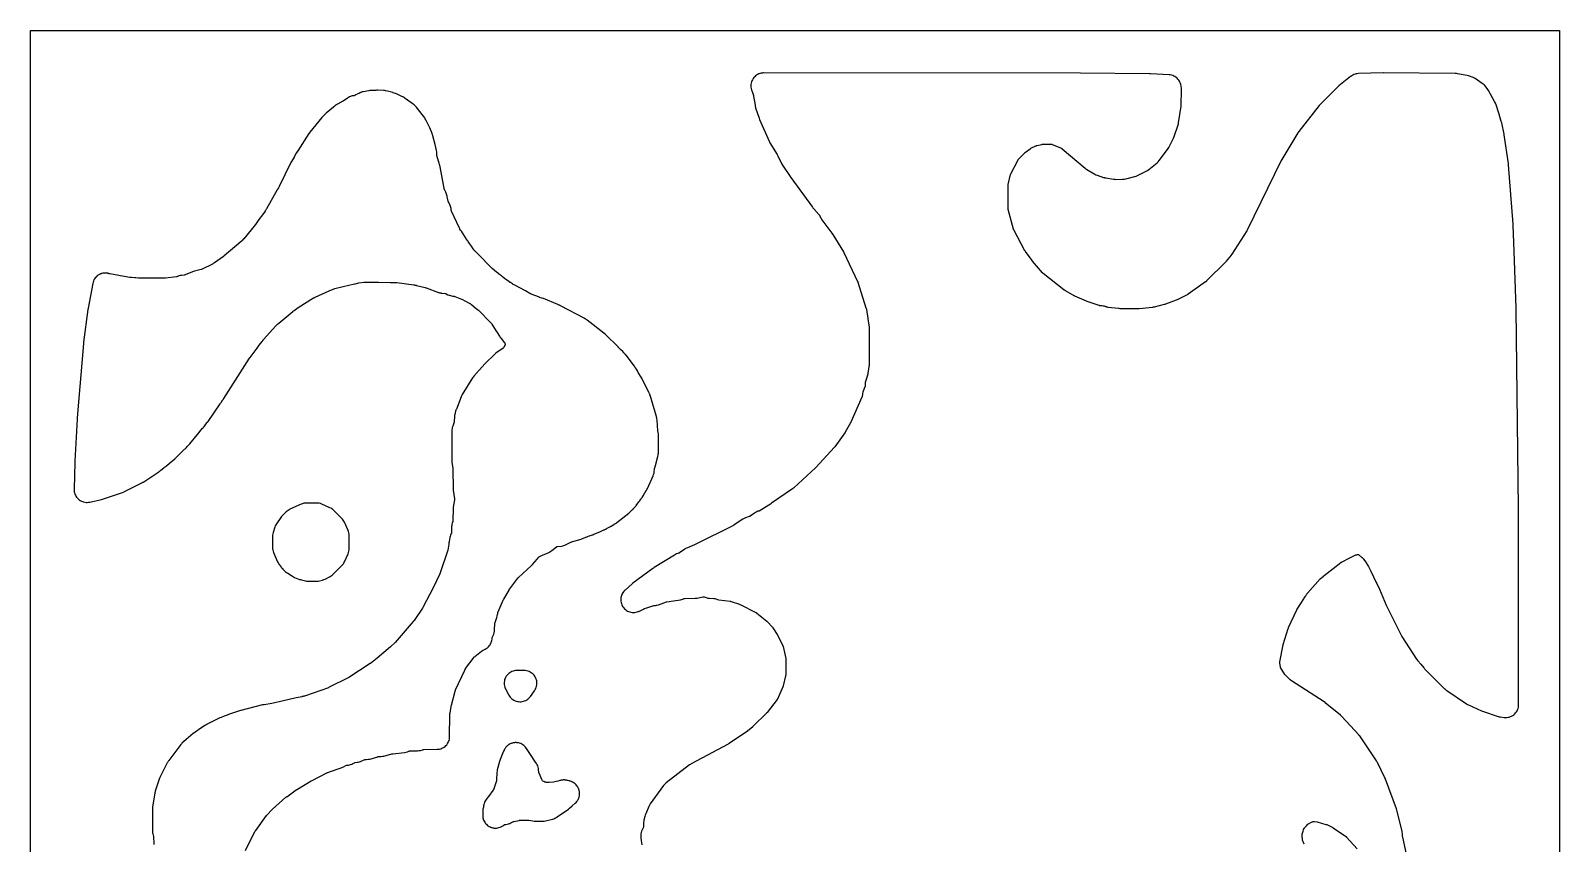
# Model space of a CAD drawing. Header units: millimetres. Extents: x 0 to 300, y 0 to 300.
# Drawn here: x 0 to 299.9, y 140.6 to 300 of the extents above; entities that cross this region are included whole.
import ezdxf

# ---------------------------------------------------------------- set-up
doc = ezdxf.new("R2010")
doc.units = ezdxf.units.MM
doc.layers.add('CUT', color=7, linetype='CONTINUOUS')

msp = doc.modelspace()

# ---------------------------------------------------------------- linework, layer by layer
at = {"layer": 'CUT'}
for points in [[(0, 0.05), (0, 299.95), (0, 299.98), (0, 299.99), (0.01, 300), (0.02, 300), (0.05, 300), (299.89, 300), (299.92, 300), (299.93, 300), (299.94, 300), (299.94, 299.99), (299.94, 299.98), (299.94, 299.95), (299.94, 0.05)], [(269.96, 138.5), (269.19, 141.81), (269.16, 141.94), (269.15, 142.04), (269.13, 142.55), (269.1, 142.8), (269.06, 143.03), (268.04, 147.14), (267.96, 147.4), (265.83, 153.22), (265.81, 153.27), (265.72, 153.49), (264.22, 156.5), (264.21, 156.52), (264.05, 156.79), (260.91, 161.48), (260.76, 161.68), (260.65, 161.8), (260.6, 161.86), (260.58, 161.88), (257.23, 165.51), (256.98, 165.75), (254, 168.2), (253.97, 168.22), (253.76, 168.38), (247.36, 172.51), (247.3, 172.56), (247.26, 172.58), (247.24, 172.6), (247.22, 172.61), (247.16, 172.66), (247.14, 172.68), (246.12, 173.64), (246.11, 173.65), (246.1, 173.66), (246.07, 173.72), (245.25, 175.08), (245.23, 175.2), (245.23, 175.21), (245.08, 175.94), (245.07, 176.15), (245.07, 176.2), (245.76, 179.55), (245.76, 179.57), (245.76, 179.58), (245.77, 179.59), (245.77, 179.6), (246.74, 182.75), (246.75, 182.78), (246.76, 182.82), (246.76, 182.83), (246.77, 182.86), (246.78, 182.89), (246.8, 182.94), (246.81, 182.96), (248.4, 186.39), (248.43, 186.45), (248.44, 186.47), (248.45, 186.49), (248.48, 186.53), (248.49, 186.54), (249.22, 187.68), (249.79, 188.57), (249.89, 188.72), (250.12, 189.09), (250.16, 189.16), (250.34, 189.44), (250.39, 189.51), (250.39, 189.52), (250.42, 189.55), (250.43, 189.56), (250.44, 189.58), (250.45, 189.59), (250.45, 189.6), (250.46, 189.61), (250.49, 189.65), (250.5, 189.66), (250.51, 189.67), (253, 192.46), (253.67, 193.04), (253.68, 193.05), (253.69, 193.06), (253.75, 193.11), (253.81, 193.16), (256.74, 195.45), (256.76, 195.46), (256.77, 195.46), (256.78, 195.47), (257.14, 195.73), (257.18, 195.77), (257.2, 195.78), (257.23, 195.79), (257.33, 195.85), (258.85, 196.63), (259.97, 197.2), (259.99, 197.21), (260, 197.22), (260.01, 197.22), (260.03, 197.23), (260.04, 197.23), (260.05, 197.23), (260.17, 197.23), (260.33, 197.25), (260.43, 197.27), (260.44, 197.27), (260.45, 197.27), (260.46, 197.27), (260.47, 197.26), (260.48, 197.26), (260.49, 197.25), (260.5, 197.25), (260.52, 197.24), (261.2, 196.7), (261.26, 196.66), (261.3, 196.62), (261.31, 196.61), (261.33, 196.59), (261.51, 196.4), (261.52, 196.39), (261.52, 196.38), (261.53, 196.37), (261.97, 195.75), (261.98, 195.74), (261.99, 195.73), (262.01, 195.7), (262.04, 195.65), (262.16, 195.45), (262.2, 195.39), (262.24, 195.31), (262.47, 194.93), (262.94, 193.99), (264.01, 191.76), (264.09, 191.6), (264.1, 191.58), (264.58, 190.58), (264.6, 190.54), (264.62, 190.5), (264.63, 190.48), (264.64, 190.44), (265.97, 187.33), (266.03, 187.19), (268.91, 181.45), (268.91, 181.44), (269.05, 181.2), (271.92, 176.75), (271.95, 176.72), (271.95, 176.71), (271.97, 176.67), (272.15, 176.44), (272.75, 175.73), (273.32, 175.02), (273.38, 174.96), (273.38, 174.95), (273.49, 174.82), (273.51, 174.8), (273.52, 174.79), (273.55, 174.76), (273.68, 174.63), (273.69, 174.62), (273.83, 174.46), (273.9, 174.39), (273.91, 174.38), (277.42, 170.92), (277.44, 170.91), (277.45, 170.9), (277.46, 170.89), (277.6, 170.76), (277.63, 170.74), (277.64, 170.73), (277.79, 170.62), (277.82, 170.6), (277.84, 170.58), (281.71, 167.99), (281.89, 167.88), (282.07, 167.79), (284.64, 166.63), (284.87, 166.54), (287.91, 165.52), (288.15, 165.45), (288.4, 165.41), (289.12, 165.32), (289.37, 165.3), (289.62, 165.31), (289.86, 165.34), (290.11, 165.39), (290.34, 165.47), (290.57, 165.58), (290.79, 165.7), (290.99, 165.85), (291.18, 166.01), (291.35, 166.19), (291.5, 166.39), (291.63, 166.61), (291.73, 166.83), (291.82, 167.06), (291.88, 167.31), (291.92, 167.55), (291.93, 167.8), (291.91, 206.32), (291.91, 206.35), (291.48, 245.37), (291.48, 245.45), (291.48, 245.54), (291.07, 256.75), (290.89, 261.78), (290.89, 261.82), (290.88, 262.02), (289.96, 273.69), (289.94, 273.89), (289.93, 273.94), (289.93, 273.95), (289.1, 279.55), (289.08, 279.7), (288.61, 281.93), (288.54, 282.18), (288.09, 283.58), (287.44, 285.62), (287.43, 285.65), (287.42, 285.68), (287.34, 285.9), (287.23, 286.1), (286.04, 288.24), (285.91, 288.47), (285.75, 288.67), (285.28, 289.21), (285.16, 289.34), (285.15, 289.35), (284.98, 289.5), (284.79, 289.64), (283.4, 290.59), (283.23, 290.7), (283.04, 290.8), (282.85, 290.88), (282.28, 291.09), (282.08, 291.15), (281.87, 291.2), (279.94, 291.55), (279.72, 291.58), (279.51, 291.59), (265.42, 291.7), (265.33, 291.7), (260.52, 291.57), (260.29, 291.55), (260.06, 291.51), (259.84, 291.45), (259.62, 291.38), (259.41, 291.28), (259.22, 291.16), (259.03, 291.02), (258.98, 290.99), (256.67, 289.15), (256.45, 288.96), (253.02, 285.52), (253.01, 285.51), (252.82, 285.29), (248.82, 280.21), (248.64, 279.95), (245.47, 274.71), (245.36, 274.51), (238.71, 260.86), (238.64, 260.74), (238.62, 260.71), (235.67, 256.14), (235.62, 256.07), (235.6, 256.03), (235.56, 255.98), (234.59, 254.76), (234.54, 254.7), (234.51, 254.67), (230.73, 250.91), (230.68, 250.86), (230.65, 250.83), (230.61, 250.8), (230.55, 250.73), (230.52, 250.71), (227.09, 248.3), (227.03, 248.27), (226.99, 248.25), (226.95, 248.23), (226.92, 248.21), (224.93, 247.22), (224.72, 247.13), (222.64, 246.34), (222.55, 246.31), (222.51, 246.3), (222.41, 246.27), (220.43, 245.78), (220.31, 245.76), (220.26, 245.75), (220.12, 245.73), (217.5, 245.46), (217.38, 245.46), (217.36, 245.46), (213.77, 245.47), (213.54, 245.49), (213.43, 245.5), (211.38, 245.73), (211.26, 245.75), (211.24, 245.75), (211.19, 245.76), (211.18, 245.76), (211.07, 245.81), (211.02, 245.83), (210.95, 245.86), (210.7, 245.94), (210.45, 245.99), (210.19, 246.02), (209.8, 246.04), (209.79, 246.04), (209.74, 246.05), (209.7, 246.06), (209.63, 246.08), (207.3, 246.86), (207.27, 246.87), (207.16, 246.91), (204.89, 247.92), (204.78, 247.97), (204.74, 248), (203.06, 248.98), (202.84, 249.09), (202.78, 249.13), (202.71, 249.17), (198.68, 252.39), (198.62, 252.44), (198.57, 252.48), (198.55, 252.51), (196.59, 254.76), (196.58, 254.77), (196.52, 254.86), (196.5, 254.89), (195.18, 256.68), (195.11, 256.8), (195.09, 256.83), (192.9, 260.93), (192.87, 260.97), (192.85, 261), (192.85, 261.01), (192.83, 261.07), (192.83, 261.08), (191.8, 264.89), (191.78, 264.94), (191.78, 264.95), (191.78, 264.99), (191.78, 265.05), (191.79, 269.6), (191.79, 269.64), (191.79, 269.65), (191.8, 269.7), (191.81, 269.79), (192.27, 271.76), (192.28, 271.81), (192.31, 271.89), (192.33, 271.93), (193.66, 274.51), (193.7, 274.6), (193.73, 274.68), (193.74, 274.69), (193.75, 274.7), (193.75, 274.71), (193.78, 274.74), (195.14, 276.12), (195.14, 276.13), (195.15, 276.13), (195.16, 276.14), (195.22, 276.18), (196.13, 276.82), (196.24, 276.9), (196.26, 276.92), (197.2, 277.38), (197.26, 277.42), (197.28, 277.43), (197.29, 277.43), (197.32, 277.44), (197.39, 277.46), (197.4, 277.46), (198.37, 277.68), (198.48, 277.71), (198.5, 277.72), (198.51, 277.72), (198.52, 277.72), (198.54, 277.72), (198.62, 277.72), (200.31, 277.71), (200.35, 277.71), (200.37, 277.71), (200.39, 277.7), (200.44, 277.68), (202.23, 276.93), (202.24, 276.92), (202.27, 276.91), (202.29, 276.9), (202.37, 276.86), (202.4, 276.85), (202.41, 276.84), (206.87, 273.01), (207.05, 272.87), (207.24, 272.75), (208.79, 271.85), (209.02, 271.73), (209.25, 271.64), (210.5, 271.22), (210.69, 271.16), (210.73, 271.15), (210.93, 271.11), (212.45, 270.86), (212.69, 270.84), (212.93, 270.83), (214.24, 270.87), (214.27, 270.87), (214.31, 270.87), (214.57, 270.89), (214.86, 270.94), (216.63, 271.37), (216.9, 271.45), (217.16, 271.56), (218.88, 272.42), (219.13, 272.57), (219.36, 272.74), (221, 274.1), (221.2, 274.29), (221.39, 274.5), (223.04, 276.66), (223.17, 276.85), (223.28, 277.05), (224.22, 278.9), (224.23, 278.91), (224.24, 278.93), (224.37, 279.26), (225.12, 281.5), (225.18, 281.71), (225.22, 281.92), (225.71, 285.18), (225.74, 285.5), (225.79, 288.22), (225.79, 288.27), (225.79, 288.3), (225.77, 288.62), (225.7, 289.16), (225.66, 289.41), (225.59, 289.64), (225.5, 289.87), (225.38, 290.1), (225.25, 290.3), (225.09, 290.5), (224.92, 290.67), (224.73, 290.83), (224.52, 290.97), (224.31, 291.09), (224.08, 291.19), (223.84, 291.26), (223.6, 291.31), (223.35, 291.34), (219.69, 291.53), (219.56, 291.53), (219.49, 291.53), (206.01, 291.65), (205.99, 291.65), (143.83, 291.69), (143.82, 291.69), (143.59, 291.68), (143.58, 291.68), (143.34, 291.64), (143.33, 291.64), (143.11, 291.58), (143.1, 291.58), (142.87, 291.5), (142.86, 291.5), (142.65, 291.4), (142.64, 291.4), (142.44, 291.27), (142.43, 291.27), (142.24, 291.12), (142.23, 291.12), (142.06, 290.96), (142.05, 290.96), (141.89, 290.78), (141.74, 290.58), (141.62, 290.37), (141.51, 290.15), (141.43, 289.92), (141.37, 289.68), (141.33, 289.44), (141.32, 289.19), (141.32, 289.17), (141.33, 288.91), (141.37, 288.66), (141.44, 288.41), (141.62, 287.84), (141.8, 287.27), (141.81, 287.26), (141.82, 287.21), (141.82, 287.19), (141.84, 287.11), (142.13, 285.38), (142.13, 285.37), (142.13, 285.36), (142.14, 285.33), (142.18, 285.06), (142.19, 285.02), (142.25, 284.84), (142.93, 282.8), (143.01, 282.59), (144.88, 278.33), (145.04, 278.01), (146.46, 275.73), (146.49, 275.67), (146.52, 275.59), (146.55, 275.53), (146.58, 275.47), (146.58, 275.46), (146.6, 275.43), (147.35, 273.91), (147.52, 273.62), (149.01, 271.41), (149.04, 271.36), (149.05, 271.34), (149.07, 271.31), (149.16, 271.18), (153.42, 265.35), (153.49, 265.24), (153.65, 265.04), (154.64, 263.93), (154.66, 263.91), (154.71, 263.86), (154.73, 263.83), (154.74, 263.82), (154.75, 263.8), (154.78, 263.76), (155.09, 263.15), (155.09, 263.13), (155.23, 262.9), (155.36, 262.72), (155.38, 262.68), (155.45, 262.61), (157.22, 260.27), (157.33, 260.1), (157.36, 260.06), (157.4, 260.01), (159.49, 256.59), (159.51, 256.56), (159.52, 256.55), (159.55, 256.48), (162.26, 250.82), (162.27, 250.8), (162.27, 250.78), (162.31, 250.64), (163.88, 245.64), (163.9, 245.6), (163.91, 245.57), (163.93, 245.5), (163.98, 245.38), (163.99, 245.35), (163.99, 245.34), (163.99, 245.3), (164.52, 241.8), (164.53, 241.76), (164.55, 241.63), (164.55, 241.62), (164.55, 241.6), (164.55, 241.51), (164.49, 234.3), (164.48, 234.16), (164.48, 234.12), (164.47, 234.07), (164.47, 234.04), (164.28, 232.85), (164.27, 232.73), (164.26, 232.68), (164.26, 232.66), (164.25, 232.63), (163.85, 231.39), (163.79, 231.18), (163.75, 230.96), (163.73, 230.75), (163.71, 230.32), (163.71, 230.24), (163.71, 230.23), (163.7, 230.17), (163.69, 230.15), (163.68, 230.12), (163.35, 229.31), (163.27, 229.08), (163.22, 228.85), (163.18, 228.61), (163.15, 228.3), (163.14, 228.23), (163.14, 228.21), (163.13, 228.18), (163.1, 228.12), (160.91, 223.2), (160.9, 223.17), (160.88, 223.14), (160.87, 223.11), (159.82, 221.27), (159.81, 221.25), (159.79, 221.22), (159.76, 221.17), (159.74, 221.15), (159.72, 221.11), (157.77, 218.36), (157.72, 218.3), (157.71, 218.28), (157.68, 218.25), (154.13, 214.38), (154.02, 214.27), (153.97, 214.23), (149.77, 210.36), (149.65, 210.27), (149.63, 210.25), (149.46, 210.13), (145.39, 207.32), (145.26, 207.23), (145.21, 207.19), (145.17, 207.16), (143.11, 205.87), (143.06, 205.84), (143.04, 205.83), (143.02, 205.82), (143.01, 205.82), (142.99, 205.82), (142.98, 205.81), (142.92, 205.79), (142.86, 205.78), (142.72, 205.74), (142.69, 205.73), (142.45, 205.64), (142.22, 205.52), (142.01, 205.38), (141.18, 204.78), (141.17, 204.77), (141.16, 204.77), (141.08, 204.73), (141.03, 204.71), (140.99, 204.7), (140.25, 204.43), (139.97, 204.32), (139.72, 204.17), (138.06, 203.08), (138.04, 203.07), (137.98, 203.03), (137.93, 202.99), (137.89, 202.97), (130.37, 199.2), (130.28, 199.16), (130.25, 199.15), (128.88, 198.6), (128.69, 198.52), (128.51, 198.42), (128.34, 198.3), (127.34, 197.57), (127.32, 197.56), (127.26, 197.53), (127.23, 197.52), (127.22, 197.52), (127.14, 197.5), (126.99, 197.46), (126.75, 197.38), (126.52, 197.28), (126.3, 197.16), (122.35, 194.69), (122.29, 194.65), (122.26, 194.63), (122.2, 194.59), (122.1, 194.52), (118.17, 191.61), (118.01, 191.48), (116.65, 190.29), (116.63, 190.27), (116.48, 190.12), (116.46, 190.1), (116.32, 189.94), (116.3, 189.92), (116.18, 189.74), (116.16, 189.72), (116.1, 189.6), (116.07, 189.54), (116.06, 189.53), (116.05, 189.51), (115.95, 189.29), (115.87, 189.06), (115.82, 188.82), (115.79, 188.59), (115.78, 188.34), (115.8, 188.1), (115.84, 187.87), (115.9, 187.63), (115.98, 187.41), (116.09, 187.19), (116.21, 186.98), (116.36, 186.79), (116.52, 186.61), (116.7, 186.45), (116.9, 186.31), (117.1, 186.18), (117.32, 186.08), (117.55, 186), (117.78, 185.94), (118.02, 185.9), (118.26, 185.89), (118.5, 185.9), (118.74, 185.93), (118.98, 185.99), (119.21, 186.07), (119.23, 186.08), (119.25, 186.09), (119.42, 186.17), (119.45, 186.18), (120.35, 186.64), (120.36, 186.64), (120.37, 186.64), (120.37, 186.65), (120.38, 186.65), (120.48, 186.69), (120.83, 186.81), (120.84, 186.81), (120.87, 186.82), (122.29, 187.26), (122.57, 187.29), (122.82, 187.33), (122.87, 187.34), (123.16, 187.41), (124.78, 187.95), (124.79, 187.95), (124.8, 187.95), (126.14, 188.21), (127.48, 188.39), (127.7, 188.43), (127.91, 188.49), (128.11, 188.56), (128.23, 188.61), (128.26, 188.63), (128.28, 188.64), (128.29, 188.64), (128.3, 188.64), (128.31, 188.64), (128.32, 188.64), (128.33, 188.64), (128.38, 188.64), (130.36, 188.69), (130.48, 188.7), (130.5, 188.7), (130.52, 188.7), (130.56, 188.7), (130.77, 188.71), (131.03, 188.75), (131.9, 188.93), (131.91, 188.93), (131.97, 188.94), (131.99, 188.95), (132, 188.95), (132.07, 188.95), (132.1, 188.94), (132.12, 188.93), (132.56, 188.8), (132.86, 188.73), (133.16, 188.7), (134.06, 188.66), (134.16, 188.66), (134.17, 188.66), (134.19, 188.65), (134.27, 188.62), (134.46, 188.55), (134.75, 188.45), (135.05, 188.39), (137.25, 188.09), (137.34, 188.08), (137.37, 188.08), (137.38, 188.08), (137.41, 188.07), (137.42, 188.07), (139.11, 187.5), (139.14, 187.49), (139.23, 187.45), (142.26, 185.92), (142.27, 185.91), (142.37, 185.86), (142.39, 185.86), (142.4, 185.85), (142.42, 185.84), (142.44, 185.83), (142.49, 185.79), (144.43, 184.18), (144.58, 184.03), (145.51, 183.07), (145.55, 183.02), (145.56, 183.01), (145.6, 182.96), (145.65, 182.89), (146.48, 181.56), (146.49, 181.54), (146.5, 181.53), (146.51, 181.5), (147.56, 179.38), (147.61, 179.27), (147.62, 179.23), (147.62, 179.22), (148.16, 176.9), (148.18, 176.83), (148.18, 176.81), (148.18, 176.77), (148.15, 173.74), (148.15, 173.67), (148.14, 173.63), (148.13, 173.6), (148.12, 173.55), (148.12, 173.54), (148.11, 173.48), (147.65, 171.52), (147.63, 171.44), (147.63, 171.43), (147.62, 171.4), (147.59, 171.34), (146.52, 168.92), (146.51, 168.91), (146.5, 168.89), (146.48, 168.86), (146.47, 168.84), (146.45, 168.82), (144.49, 166.28), (144.44, 166.22), (144.41, 166.19), (144.4, 166.18), (144.39, 166.17), (141.86, 163.66), (141.71, 163.52), (141.65, 163.46), (141.61, 163.43), (140.37, 162.44), (140.36, 162.43), (140.33, 162.41), (140.3, 162.39), (140.28, 162.37), (140.27, 162.36), (140.23, 162.33), (137.05, 160.22), (136.93, 160.14), (136.92, 160.13), (136.91, 160.13), (136.9, 160.12), (136.87, 160.1), (129.62, 156.21), (129.44, 156.11), (129.28, 155.99), (124.69, 152.46), (124.44, 152.25), (124.43, 152.24), (124.3, 152.09), (124.17, 151.94), (121.58, 148.36), (121.43, 148.12), (121.31, 147.87), (120.7, 146.44), (120.69, 146.42), (120.66, 146.36), (120.64, 146.3), (120.58, 146.15), (120.49, 145.86), (120.33, 145.17), (120.29, 144.95), (120.27, 144.72), (120.23, 143.87), (120.23, 143.83), (120.23, 143.82), (120.23, 143.8), (120.22, 143.8), (120.22, 143.78), (120.17, 143.67), (119.97, 143.24), (119.86, 142.99), (119.79, 142.73), (119.74, 142.47), (119.73, 142.39), (119.71, 142.08), (119.71, 142.05), (119.72, 141.86), (119.74, 141.67), (119.95, 140.32)], [(42.15, 139.19), (44.01, 142.93), (44.06, 143.01), (44.1, 143.07), (44.11, 143.09), (44.13, 143.11), (44.18, 143.17), (46.3, 146.07), (46.31, 146.09), (46.32, 146.1), (46.33, 146.11), (46.38, 146.16), (47.41, 147.25), (47.41, 147.26), (47.45, 147.3), (47.46, 147.31), (50.11, 149.65), (50.19, 149.72), (50.25, 149.77), (52.13, 151.11), (52.17, 151.13), (52.19, 151.15), (52.21, 151.17), (52.27, 151.21), (52.33, 151.26), (52.34, 151.26), (55.03, 152.88), (55.05, 152.89), (55.09, 152.91), (58.24, 154.49), (58.27, 154.5), (58.38, 154.54), (58.43, 154.56), (60.91, 155.41), (61.09, 155.48), (61.27, 155.56), (61.97, 155.93), (61.98, 155.94), (61.99, 155.94), (62, 155.94), (62.11, 155.95), (62.34, 155.98), (62.57, 156.02), (62.78, 156.08), (63, 156.16), (63.2, 156.26), (63.55, 156.44), (63.64, 156.48), (63.71, 156.49), (64.09, 156.54), (64.3, 156.57), (64.5, 156.62), (64.71, 156.69), (65.58, 157.04), (65.6, 157.05), (65.64, 157.06), (65.68, 157.07), (65.7, 157.07), (65.76, 157.07), (65.89, 157.08), (66.29, 157.11), (66.57, 157.14), (66.85, 157.21), (68.12, 157.61), (68.15, 157.62), (68.16, 157.62), (68.17, 157.62), (68.2, 157.63), (68.23, 157.63), (68.81, 157.67), (69.05, 157.69), (69.28, 157.74), (70.88, 158.16), (70.92, 158.17), (70.93, 158.17), (71.06, 158.19), (73.38, 158.46), (73.64, 158.5), (73.89, 158.57), (73.98, 158.6), (74.21, 158.69), (74.27, 158.72), (74.3, 158.73), (74.35, 158.75), (74.36, 158.75), (74.44, 158.75), (75.91, 158.78), (76.2, 158.8), (76.49, 158.86), (76.95, 158.98), (77.04, 159.01), (77.06, 159.01), (77.13, 159.03), (77.14, 159.03), (77.16, 159.03), (79.75, 159.06), (79.99, 159.07), (80.23, 159.11), (80.46, 159.17), (80.69, 159.26), (80.91, 159.36), (81.11, 159.49), (81.31, 159.63), (81.49, 159.79), (81.65, 159.97), (81.79, 160.17), (81.92, 160.37), (82.02, 160.59), (82.11, 160.82), (82.17, 161.05), (82.21, 161.29), (82.22, 161.53), (82.27, 165.89), (82.28, 166.01), (82.28, 166.06), (82.29, 166.09), (82.29, 166.13), (82.49, 167.46), (82.5, 167.5), (82.51, 167.54), (82.52, 167.56), (82.52, 167.57), (82.56, 167.7), (83.32, 170.49), (83.34, 170.58), (83.36, 170.66), (83.38, 170.7), (85.2, 174.6), (85.21, 174.62), (85.24, 174.69), (85.28, 174.77), (85.29, 174.79), (85.3, 174.82), (85.33, 174.86), (85.34, 174.88), (87.03, 177.15), (87.1, 177.24), (87.12, 177.25), (87.16, 177.29), (88.46, 178.29), (88.48, 178.31), (88.49, 178.32), (88.51, 178.33), (88.52, 178.34), (88.53, 178.34), (88.55, 178.36), (88.56, 178.36), (88.64, 178.4), (88.69, 178.42), (89.18, 178.67), (89.4, 178.8), (89.61, 178.96), (89.81, 179.13), (89.83, 179.15), (89.99, 179.33), (90.14, 179.53), (90.26, 179.74), (90.37, 179.96), (90.45, 180.19), (90.51, 180.43), (90.55, 180.67), (90.56, 180.77), (90.56, 180.85), (90.56, 180.87), (90.57, 180.9), (90.57, 180.91), (90.58, 180.95), (90.59, 180.97), (90.87, 181.66), (90.95, 181.93), (91.01, 182.21), (91.04, 182.49), (91.08, 183.73), (91.09, 183.79), (91.1, 183.81), (91.13, 183.92), (91.49, 184.92), (91.57, 185.2), (91.62, 185.48), (91.64, 185.7), (91.65, 185.74), (91.65, 185.77), (91.67, 185.87), (91.68, 185.93), (91.69, 185.95), (91.71, 186.01), (92.74, 188.33), (92.79, 188.44), (92.82, 188.48), (93.88, 190.3), (93.92, 190.38), (93.96, 190.44), (93.99, 190.5), (94.01, 190.53), (94.02, 190.55), (95.57, 192.62), (95.61, 192.66), (95.7, 192.75), (95.73, 192.78), (98.25, 195.08), (98.45, 195.28), (99.38, 196.34), (99.71, 196.71), (99.78, 196.8), (99.85, 196.88), (99.86, 196.89), (99.87, 196.9), (99.98, 196.95), (101.67, 197.67), (101.89, 197.78), (102.1, 197.9), (102.29, 198.05), (103.15, 198.77), (103.17, 198.78), (103.24, 198.84), (103.25, 198.84), (103.26, 198.84), (103.27, 198.85), (103.28, 198.85), (103.35, 198.85), (104.16, 198.93), (104.39, 198.97), (104.62, 199.02), (104.84, 199.1), (105.06, 199.2), (106.01, 199.69), (106.02, 199.7), (106.03, 199.7), (106.05, 199.71), (106.1, 199.72), (107.99, 200.28), (108.02, 200.29), (108.25, 200.37), (109.15, 200.74), (109.16, 200.75), (109.17, 200.75), (109.27, 200.78), (109.56, 200.9), (109.59, 200.91), (109.6, 200.91), (109.63, 200.92), (110.25, 201.13), (110.28, 201.14), (110.49, 201.22), (111.66, 201.73), (112.18, 201.94), (112.46, 202.07), (112.57, 202.13), (112.59, 202.14), (112.68, 202.18), (112.8, 202.23), (112.83, 202.24), (112.97, 202.31), (112.99, 202.32), (113.01, 202.33), (113.07, 202.36), (113.15, 202.41), (113.63, 202.69), (113.82, 202.8), (113.88, 202.83), (114.1, 202.96), (114.42, 203.15), (114.59, 203.25), (114.6, 203.25), (114.61, 203.26), (114.73, 203.33), (114.76, 203.35), (114.92, 203.47), (114.93, 203.48), (114.96, 203.5), (114.99, 203.52), (117.39, 205.4), (117.62, 205.6), (117.63, 205.61), (117.64, 205.62), (117.99, 205.98), (118.02, 206.01), (118.04, 206.03), (118.06, 206.05), (118.07, 206.06), (118.18, 206.15), (118.2, 206.17), (118.22, 206.19), (118.26, 206.23), (118.26, 206.24), (118.27, 206.26), (118.28, 206.27), (118.29, 206.28), (118.3, 206.29), (118.44, 206.43), (118.51, 206.5), (118.68, 206.7), (118.72, 206.75), (118.79, 206.84), (118.97, 207.09), (118.98, 207.1), (118.99, 207.11), (119.36, 207.57), (119.4, 207.64), (119.48, 207.75), (119.52, 207.8), (119.53, 207.82), (119.56, 207.86), (119.57, 207.87), (119.58, 207.89), (119.59, 207.91), (119.6, 207.93), (119.7, 208.09), (119.72, 208.12), (119.74, 208.15), (119.77, 208.18), (119.93, 208.41), (119.97, 208.46), (120.02, 208.53), (120.07, 208.59), (120.19, 208.79), (120.5, 209.34), (120.51, 209.35), (120.51, 209.36), (120.79, 209.8), (120.81, 209.83), (120.85, 209.9), (120.93, 210.02), (121.03, 210.22), (122.14, 212.68), (122.24, 212.95), (122.31, 213.22), (122.33, 213.34), (122.33, 213.35), (122.34, 213.43), (122.35, 213.5), (122.35, 213.51), (122.35, 213.53), (122.35, 213.56), (122.36, 213.58), (122.36, 213.59), (122.38, 213.84), (122.38, 213.86), (122.39, 213.89), (122.4, 214.06), (122.4, 214.08), (122.4, 214.1), (122.41, 214.11), (122.41, 214.12), (122.41, 214.13), (122.43, 214.19), (122.43, 214.2), (122.45, 214.25), (122.57, 214.69), (123.07, 216.5), (123.12, 216.72), (123.15, 216.94), (123.16, 217.16), (123.16, 217.65), (123.16, 217.7), (123.16, 217.75), (123.16, 217.8), (123.21, 218.45), (123.21, 218.6), (123.21, 218.63), (123.21, 218.78), (123.17, 219.28), (123.17, 219.31), (123.17, 219.32), (123.17, 219.34), (123.17, 219.35), (123.17, 219.38), (123.19, 220.12), (123.19, 220.18), (123.19, 220.23), (123.18, 220.43), (123.18, 220.44), (123.18, 220.62), (123.17, 220.9), (123.12, 221.18), (123.04, 221.54), (122.91, 223.62), (122.87, 223.9), (122.84, 224.06), (122.83, 224.1), (122.81, 224.18), (122.78, 224.3), (122.32, 225.85), (121.54, 228.49), (121.53, 228.51), (121.52, 228.53), (121.51, 228.56), (121.46, 228.72), (121.42, 228.8), (121.39, 228.87), (121.37, 228.91), (121.37, 228.92), (121.35, 228.95), (121.32, 229.02), (119.93, 231.81), (119.81, 232.03), (119.22, 232.97), (119.07, 233.25), (119.07, 233.26), (118.94, 233.48), (118.92, 233.51), (118.85, 233.6), (118.85, 233.61), (118.66, 233.87), (118.63, 233.9), (118.61, 233.93), (118.6, 233.94), (118.59, 233.96), (118.54, 234.05), (118.47, 234.17), (118.44, 234.22), (118.42, 234.26), (118.28, 234.46), (116.83, 236.33), (116.81, 236.36), (116.73, 236.45), (116.71, 236.47), (116.69, 236.49), (116.63, 236.56), (116.59, 236.61), (116.42, 236.78), (116.19, 237.04), (115.74, 237.49), (115.29, 237.95), (115.27, 237.98), (115.1, 238.17), (113.04, 240.16), (112.91, 240.29), (112.87, 240.33), (112.74, 240.45), (112.73, 240.46), (112.71, 240.48), (112.49, 240.67), (112.47, 240.69), (109.17, 243.24), (109.14, 243.26), (109.13, 243.26), (109.1, 243.28), (108.99, 243.36), (108.96, 243.39), (108.93, 243.4), (108.84, 243.45), (108.83, 243.46), (108.82, 243.47), (108.81, 243.47), (108.8, 243.47), (108.78, 243.49), (108.77, 243.5), (108.71, 243.53), (103.99, 246.03), (103.95, 246.05), (103.94, 246.05), (103.93, 246.06), (103.91, 246.06), (103.89, 246.07), (103.87, 246.08), (103.85, 246.09), (103.74, 246.14), (103.71, 246.15), (103.7, 246.16), (103.55, 246.22), (103.52, 246.23), (103.49, 246.24), (103.42, 246.27), (100.63, 247.44), (100.36, 247.53), (100.32, 247.54), (99.86, 247.69), (99.83, 247.7), (98.21, 248.34), (98.19, 248.35), (98.17, 248.36), (97.97, 248.46), (97.08, 248.94), (94.86, 250.13), (94.71, 250.22), (94.69, 250.23), (94.54, 250.32), (94.13, 250.58), (94.06, 250.62), (93.99, 250.67), (93.97, 250.68), (93.93, 250.71), (93.26, 251.22), (92.58, 251.72), (92.54, 251.75), (92.53, 251.76), (92.45, 251.82), (92.38, 251.88), (92, 252.19), (91.83, 252.32), (91.77, 252.37), (91.62, 252.5), (91.44, 252.64), (90.56, 253.35), (90.55, 253.36), (90.53, 253.37), (87.67, 256.28), (87.13, 256.83), (86.84, 257.19), (86.49, 257.71), (86.13, 258.24), (85.84, 258.67), (85.8, 258.74), (85.68, 258.92), (85.55, 259.11), (84.51, 260.66), (84.5, 260.67), (84.42, 260.79), (84.37, 260.88), (84.24, 261.08), (84.21, 261.11), (84.21, 261.12), (84.2, 261.13), (84.19, 261.14), (84.19, 261.15), (84.15, 261.23), (82.58, 264.62), (82.56, 264.67), (82.55, 264.7), (82.55, 264.72), (82.54, 264.73), (82.54, 264.75), (82.52, 264.82), (82.49, 265.09), (82.45, 265.31), (82.39, 265.52), (82.32, 265.72), (82.23, 265.92), (82, 266.36), (81.99, 266.38), (81.98, 266.41), (81.95, 266.51), (81.95, 266.52), (81.82, 267.11), (81.76, 267.37), (81.74, 267.45), (81.72, 267.52), (81.68, 267.7), (81.68, 267.71), (81.62, 267.92), (81.62, 267.93), (81.55, 268.13), (81.45, 268.33), (81.44, 268.34), (81.18, 268.85), (81.17, 268.86), (81.16, 268.88), (81.16, 268.9), (81.15, 268.91), (81.14, 268.94), (81.14, 268.95), (81.13, 268.97), (81.11, 269.07), (80.27, 273.59), (80.26, 273.67), (80.25, 273.7), (80.25, 273.73), (80.18, 273.97), (79.77, 275.26), (79.77, 275.27), (79.77, 275.28), (79.76, 275.3), (79.76, 275.32), (79.75, 275.34), (79.74, 275.37), (79.74, 275.41), (79.73, 275.46), (79.71, 275.94), (79.7, 276.03), (79.69, 276.2), (79.64, 276.46), (79.63, 276.48), (79.49, 277.06), (79.35, 277.64), (78.92, 279.37), (78.9, 279.42), (78.85, 279.59), (78.83, 279.63), (78.82, 279.65), (78.81, 279.68), (78.81, 279.7), (78.8, 279.72), (78.76, 279.81), (78.32, 280.95), (78.22, 281.17), (77.55, 282.49), (77.44, 282.68), (77.32, 282.87), (75.87, 284.79), (75.72, 284.97), (75.55, 285.13), (75.5, 285.17), (75.5, 285.18), (75.41, 285.28), (75.24, 285.44), (75.06, 285.58), (73.5, 286.71), (73.33, 286.83), (73.15, 286.93), (73.13, 286.94), (73.01, 286.99), (72.83, 287.07), (71.81, 287.57), (71.59, 287.67), (71.35, 287.75), (71.13, 287.81), (71.06, 287.84), (70.81, 287.93), (70.56, 288), (70, 288.11), (69.7, 288.17), (69.62, 288.19), (69.42, 288.22), (69.23, 288.24), (68.11, 288.29), (67.92, 288.29), (67.72, 288.27), (67.34, 288.22), (67.33, 288.22), (67.31, 288.22), (67.29, 288.22), (67.27, 288.22), (66.81, 288.23), (66.77, 288.23), (66.76, 288.23), (66.55, 288.22), (66.34, 288.19), (65.28, 288.01), (65.16, 287.98), (65.03, 287.96), (64.93, 287.92), (64.79, 287.88), (64.74, 287.86), (64.72, 287.85), (64.71, 287.84), (64.67, 287.82), (64.6, 287.79), (64.56, 287.77), (64.55, 287.77), (64.53, 287.76), (64.51, 287.75), (64.1, 287.54), (63.77, 287.37), (63.72, 287.34), (63.7, 287.33), (63.68, 287.32), (63.64, 287.3), (63.59, 287.27), (63.56, 287.26), (63.55, 287.25), (63.52, 287.24), (63.49, 287.23), (63.48, 287.23), (63.46, 287.23), (63.42, 287.22), (63.4, 287.22), (63.38, 287.22), (63.34, 287.21), (63.29, 287.2), (63.12, 287.18), (62.87, 287.11), (62.63, 287.02), (62.55, 286.98), (62.39, 286.9), (62.17, 286.76), (61.34, 286.17), (61.3, 286.13), (61.28, 286.13), (60.22, 285.59), (60.18, 285.57), (60, 285.47), (59.96, 285.44), (59.83, 285.35), (59.72, 285.26), (59.67, 285.22), (59.66, 285.21), (59.61, 285.16), (59.49, 285.06), (59.46, 285.04), (59.4, 284.99), (57.96, 283.78), (57.8, 283.64), (57.66, 283.48), (57.61, 283.42), (57.46, 283.29), (57.33, 283.18), (57.32, 283.17), (57.15, 282.98), (54.77, 280.06), (54.77, 280.05), (54.64, 279.87), (54.59, 279.8), (54.58, 279.79), (52.4, 276.39), (52.38, 276.37), (52.25, 276.19), (52.13, 275.98), (51.74, 275.22), (51.73, 275.2), (51.71, 275.18), (51.18, 274.32), (51.08, 274.16), (51, 273.98), (48.75, 269.44), (48.62, 269.17), (48.53, 269), (48.5, 268.94), (48.48, 268.91), (48.43, 268.82), (48.42, 268.81), (48.39, 268.75), (46.27, 265.03), (46.27, 265.02), (46.22, 264.95), (46.21, 264.94), (46.21, 264.93), (46.19, 264.91), (46.18, 264.89), (46.18, 264.88), (46.15, 264.84), (46.13, 264.82), (46.07, 264.73), (46.06, 264.71), (46.02, 264.65), (46.01, 264.64), (46, 264.62), (45.3, 263.62), (45.26, 263.57), (45.05, 263.27), (44.81, 262.93), (44.26, 262.16), (44.14, 261.98), (43.29, 260.96), (41.81, 259.18), (41.8, 259.17), (41.46, 258.78), (41.44, 258.76), (41.43, 258.75), (41.33, 258.64), (41.32, 258.62), (41.3, 258.61), (37.96, 255.8), (37.85, 255.72), (36.09, 254.48), (35.84, 254.31), (35.75, 254.25), (35.73, 254.24), (35.7, 254.22), (33.69, 253.22), (33.67, 253.21), (33.56, 253.16), (33.55, 253.16), (33.54, 253.16), (33.51, 253.15), (33.5, 253.14), (33.46, 253.13), (33.44, 253.13), (32.19, 252.84), (31.97, 252.78), (31.76, 252.7), (30.33, 252.08), (30.23, 252.05), (30.22, 252.04), (30.18, 252.03), (30.15, 252.03), (29.59, 251.98), (29.37, 251.95), (29.15, 251.9), (28.93, 251.83), (28.85, 251.8), (28.8, 251.78), (28.74, 251.75), (28.73, 251.75), (28.68, 251.74), (28.63, 251.73), (26.45, 251.47), (24.54, 251.44), (23.07, 251.43), (22.24, 251.43), (22.19, 251.43), (22.14, 251.43), (21.96, 251.44), (21.73, 251.45), (21.2, 251.47), (20.64, 251.49), (20.61, 251.49), (20.58, 251.49), (20.54, 251.49), (20.47, 251.5), (19.82, 251.56), (19.45, 251.6), (19.08, 251.64), (19.07, 251.64), (19.06, 251.64), (15.57, 252.3), (15.5, 252.31), (15.46, 252.32), (15.44, 252.32), (15.43, 252.32), (15.4, 252.33), (15.37, 252.34), (15.33, 252.35), (15.2, 252.39), (15.13, 252.4), (14.95, 252.43), (14.94, 252.43), (14.93, 252.43), (14.92, 252.43), (14.91, 252.43), (14.9, 252.43), (14.88, 252.44), (14.83, 252.44), (14.77, 252.44), (14.72, 252.45), (14.7, 252.45), (14.67, 252.45), (14.64, 252.45), (14.45, 252.44), (14.39, 252.44), (14.35, 252.43), (14.32, 252.42), (14.3, 252.42), (14.24, 252.41), (14.21, 252.41), (14.2, 252.41), (14.18, 252.4), (14.16, 252.4), (14.15, 252.4), (13.95, 252.35), (13.91, 252.34), (13.88, 252.33), (13.87, 252.32), (13.82, 252.3), (13.77, 252.28), (13.72, 252.27), (13.68, 252.25), (13.49, 252.16), (13.48, 252.15), (13.46, 252.14), (13.45, 252.14), (13.38, 252.1), (13.27, 252.04), (13.25, 252.03), (13.24, 252.02), (13.07, 251.89), (13.04, 251.87), (12.9, 251.74), (12.88, 251.72), (12.87, 251.71), (12.86, 251.7), (12.85, 251.69), (12.84, 251.68), (12.83, 251.67), (12.83, 251.66), (12.79, 251.61), (12.71, 251.53), (12.7, 251.51), (12.56, 251.33), (12.55, 251.31), (12.53, 251.27), (12.44, 251.11), (12.43, 251.1), (12.33, 250.88), (12.25, 250.65), (12.25, 250.64), (12.19, 250.4), (11.3, 245.55), (11.29, 245.51), (11.29, 245.49), (11.29, 245.48), (11.26, 245.32), (10.4, 238.9), (10.4, 238.88), (10.4, 238.85), (10.39, 238.84), (10.37, 238.64), (9.12, 224.04), (9.11, 223.9), (9.11, 223.83), (8.69, 215.57), (8.69, 215.44), (8.69, 215.4), (8.54, 210.05), (8.55, 209.81), (8.57, 209.57), (8.62, 209.34), (8.7, 209.11), (8.79, 208.89), (8.91, 208.68), (9.04, 208.48), (9.2, 208.29), (9.37, 208.12), (9.55, 207.97), (9.75, 207.84), (9.96, 207.72), (10.18, 207.63), (10.41, 207.56), (10.65, 207.51), (10.89, 207.48), (11.13, 207.48), (11.37, 207.5), (11.6, 207.54), (13.89, 208.07), (14.12, 208.14), (18.06, 209.45), (18.39, 209.58), (18.41, 209.59), (21.83, 211.3), (21.91, 211.35), (21.92, 211.35), (21.93, 211.36), (21.94, 211.37), (21.96, 211.38), (21.97, 211.38), (22.04, 211.42), (22.1, 211.46), (22.13, 211.48), (22.19, 211.52), (25.14, 213.49), (25.28, 213.58), (25.33, 213.61), (25.35, 213.62), (25.55, 213.77), (26.15, 214.27), (26.16, 214.28), (26.17, 214.29), (26.19, 214.31), (26.29, 214.37), (26.38, 214.43), (26.48, 214.5), (26.66, 214.65), (27.19, 215.13), (28.29, 216.05), (28.37, 216.1), (28.57, 216.28), (28.61, 216.32), (29.96, 217.67), (30.2, 217.89), (30.33, 218.01), (30.39, 218.06), (30.56, 218.24), (30.73, 218.44), (30.98, 218.69), (31.03, 218.74), (31.06, 218.77), (31.23, 218.96), (32.72, 220.78), (33.76, 222.01), (33.77, 222.02), (33.87, 222.13), (33.9, 222.17), (33.91, 222.18), (33.95, 222.23), (34.04, 222.35), (34.05, 222.36), (34.07, 222.39), (34.29, 222.71), (34.32, 222.75), (34.33, 222.76), (34.35, 222.78), (34.7, 223.21), (34.82, 223.37), (37.2, 226.83), (37.27, 226.93), (37.43, 227.16), (37.62, 227.43), (37.69, 227.53), (37.73, 227.58), (37.79, 227.67), (37.83, 227.73), (37.84, 227.75), (37.86, 227.78), (37.9, 227.83), (42.95, 235.78), (42.97, 235.8), (42.98, 235.82), (42.99, 235.84), (43.01, 235.86), (43.02, 235.88), (43.04, 235.9), (43.05, 235.92), (44.43, 237.74), (44.85, 238.29), (45.41, 239.03), (45.42, 239.05), (45.43, 239.06), (45.48, 239.13), (45.55, 239.23), (45.59, 239.27), (45.64, 239.34), (45.67, 239.37), (45.77, 239.48), (45.77, 239.49), (48.07, 242.05), (48.08, 242.06), (48.11, 242.09), (48.16, 242.15), (48.21, 242.2), (48.43, 242.4), (48.5, 242.46), (48.53, 242.49), (48.55, 242.51), (48.61, 242.56), (48.7, 242.63), (51.42, 244.91), (51.43, 244.92), (51.44, 244.93), (51.46, 244.95), (51.51, 244.98), (51.6, 245.04), (51.73, 245.13), (52.52, 245.69), (55.53, 247.57), (55.54, 247.58), (55.57, 247.6), (55.58, 247.6), (55.6, 247.61), (55.62, 247.62), (55.67, 247.64), (55.68, 247.65), (55.69, 247.66), (55.73, 247.68), (55.75, 247.69), (55.77, 247.69), (55.83, 247.72), (58.58, 248.99), (59.69, 249.4), (61.3, 249.83), (63.56, 250.33), (63.67, 250.36), (63.68, 250.36), (64.39, 250.52), (64.4, 250.52), (64.41, 250.52), (65.4, 250.64), (65.41, 250.64), (68.23, 250.64), (70.58, 250.63), (71.34, 250.63), (71.86, 250.63), (75.21, 250.15), (75.23, 250.15), (75.28, 250.13), (75.32, 250.12), (75.33, 250.12), (75.38, 250.11), (75.63, 250.05), (75.71, 250.03), (75.73, 250.02), (75.74, 250.02), (77.44, 249.6), (77.52, 249.58), (77.54, 249.57), (77.58, 249.56), (77.61, 249.55), (80.04, 248.66), (80.09, 248.65), (80.22, 248.6), (80.3, 248.58), (80.31, 248.58), (80.41, 248.56), (80.46, 248.55), (80.52, 248.54), (80.54, 248.53), (80.78, 248.5), (81.38, 248.45), (81.41, 248.45), (81.42, 248.45), (81.43, 248.45), (81.44, 248.44), (81.46, 248.44), (81.49, 248.43), (81.5, 248.42), (81.52, 248.41), (81.89, 248.21), (82.12, 248.11), (82.16, 248.1), (82.36, 248.02), (82.61, 247.96), (82.86, 247.93), (82.96, 247.92), (82.98, 247.92), (83.04, 247.91), (83.06, 247.91), (83.09, 247.9), (83.12, 247.89), (83.16, 247.88), (83.18, 247.87), (83.22, 247.86), (84.51, 247.35), (84.55, 247.33), (84.56, 247.33), (84.59, 247.31), (86.05, 246.55), (86.12, 246.52), (86.18, 246.49), (86.21, 246.48), (86.24, 246.46), (86.35, 246.38), (86.42, 246.32), (86.47, 246.28), (86.48, 246.27), (86.49, 246.26), (87.04, 245.82), (87.74, 245.27), (87.75, 245.26), (87.76, 245.25), (87.79, 245.23), (87.81, 245.21), (87.82, 245.2), (87.83, 245.2), (87.86, 245.17), (87.86, 245.16), (90.3, 242.69), (90.34, 242.65), (90.42, 242.56), (90.42, 242.55), (90.43, 242.54), (90.5, 242.44), (91.36, 241.08), (91.42, 240.98), (91.54, 240.78), (91.97, 240.1), (92.01, 240.05), (92.02, 240.05), (92.03, 240.03), (92.06, 239.98), (92.07, 239.97), (92.08, 239.96), (92.08, 239.95), (92.09, 239.93), (92.11, 239.91), (92.18, 239.82), (92.19, 239.8), (92.21, 239.78), (92.22, 239.77), (92.23, 239.76), (92.23, 239.75), (92.25, 239.73), (92.34, 239.62), (93.01, 238.8), (93.02, 238.78), (93.09, 238.42), (93.1, 238.39), (93.1, 238.38), (93.1, 238.37), (93.09, 238.34), (93.09, 238.33), (93.06, 238.29), (92.82, 237.84), (92.8, 237.8), (92.79, 237.79), (92.76, 237.76), (92.72, 237.73), (91.3, 236.73), (91.15, 236.61), (91.01, 236.49), (89.27, 234.81), (89.14, 234.67), (86.98, 232.24), (86.85, 232.07), (86.72, 231.9), (84.69, 228.62), (84.58, 228.42), (84.56, 228.38), (84.47, 228.18), (83.53, 225.79), (83.49, 225.69), (83.45, 225.58), (83.38, 225.37), (83.22, 224.73), (83.18, 224.49), (83.15, 224.24), (83.11, 223.41), (83.11, 223.31), (83.11, 223.3), (83.11, 223.29), (83.1, 223.24), (83.09, 223.2), (83.07, 223.13), (83.04, 223.06), (83.04, 223.04), (83.03, 223.02), (82.81, 222.41), (82.74, 222.19), (82.69, 221.96), (82.67, 221.73), (82.63, 221.11), (82.62, 220.95), (82.62, 215.75), (82.63, 215.56), (82.65, 215.38), (82.84, 214.11), (82.85, 214.05), (82.85, 214.04), (82.85, 213.99), (82.85, 213.96), (82.85, 213.92), (82.89, 210.23), (82.89, 210.22), (82.89, 210.2), (82.91, 209.87), (83.15, 208.2), (83.16, 208.04), (83.16, 208.03), (83.16, 208.01), (83.15, 207.96), (82.92, 206.56), (82.89, 206.2), (82.85, 203.9), (82.85, 203.85), (82.85, 203.84), (82.85, 203.83), (82.84, 203.82), (82.81, 203.72), (82.71, 203.38), (82.66, 203.17), (82.63, 202.96), (82.61, 202.75), (82.59, 202.01), (82.58, 201.78), (82.57, 201.63), (82.57, 201.54), (82.57, 201.52), (82.57, 201.5), (82.57, 201.48), (82.57, 201.47), (82.56, 201.44), (82.55, 201.42), (82.55, 201.41), (82.54, 201.38), (82.53, 201.37), (82.47, 201.25), (82.39, 201.04), (82.32, 200.82), (82.27, 200.6), (82.13, 199.82), (82.12, 199.77), (82.07, 199.53), (82.04, 199.3), (82.04, 199.29), (81.83, 198.1), (80.29, 193.49), (78.99, 190.72), (77.04, 187), (76.99, 186.91), (76.98, 186.9), (76.9, 186.77), (75.26, 184.34), (75.2, 184.26), (75.19, 184.24), (75.14, 184.18), (75.13, 184.17), (75.11, 184.15), (75.07, 184.1), (71.55, 180.02), (71.52, 179.98), (71.49, 179.95), (71.47, 179.93), (70.77, 179.31), (70.73, 179.27), (70.65, 179.21), (70.62, 179.18), (67.98, 176.92), (67.97, 176.91), (66.66, 175.89), (66.65, 175.88), (66.62, 175.86), (62.46, 173.17), (62.45, 173.17), (62.44, 173.16), (62.43, 173.15), (62.4, 173.13), (62.39, 173.13), (62.34, 173.1), (62.31, 173.09), (58.57, 171.22), (58.52, 171.19), (58.51, 171.19), (58.5, 171.18), (58.45, 171.16), (58.43, 171.15), (53.94, 169.57), (53.76, 169.51), (53.74, 169.51), (53.62, 169.47), (53.5, 169.45), (53.3, 169.4), (53.28, 169.39), (53.27, 169.39), (53.23, 169.38), (52.89, 169.31), (52.13, 169.14), (49.64, 168.58), (47.3, 168.05), (45.84, 167.81), (45.75, 167.8), (45.53, 167.76), (41.26, 166.69), (41.16, 166.67), (40.99, 166.61), (40.97, 166.6), (38.81, 165.89), (38.54, 165.79), (37.99, 165.54), (37.39, 165.32), (37.12, 165.21), (34.65, 163.98), (34.58, 163.95), (34.51, 163.91), (34.47, 163.89), (34.43, 163.87), (34.3, 163.79), (32.84, 162.81), (32.66, 162.68), (32.56, 162.6), (32.31, 162.43), (32.26, 162.4), (32.13, 162.31), (32.09, 162.29), (31.89, 162.14), (30.51, 160.96), (29.97, 160.52), (29.77, 160.34), (29.74, 160.31), (29.72, 160.29), (29.69, 160.25), (29.68, 160.24), (29.61, 160.16), (29.49, 160.02), (29.45, 159.98), (27.1, 156.86), (27.06, 156.81), (26.97, 156.67), (26.93, 156.62), (26.86, 156.49), (26.85, 156.47), (26.84, 156.45), (26.82, 156.41), (25.38, 153.53), (25.37, 153.51), (25.24, 153.18), (24.53, 151.06), (24.47, 150.85), (24.46, 150.81), (24.44, 150.73), (24.4, 150.53), (23.93, 147.73), (23.91, 147.53), (23.9, 147.33), (23.89, 143.16), (23.9, 142.93), (23.93, 142.7), (23.98, 142.48), (24.12, 141.99), (24.12, 141.98), (24.13, 141.97), (24.13, 141.95), (24.13, 141.89), (24.18, 140.62), (24.2, 140.4)], [(249.86, 140.44), (249.56, 141.25), (249.55, 141.27), (249.54, 141.29), (249.53, 141.34), (249.53, 141.35), (249.53, 141.36), (249.53, 141.38), (249.52, 141.42), (249.52, 141.45), (249.52, 141.51), (249.51, 141.61), (249.51, 141.64), (249.5, 141.8), (249.48, 142.21), (249.48, 142.29), (249.48, 142.3), (249.48, 142.36), (249.48, 142.39), (249.48, 142.4), (249.49, 142.43), (249.66, 143.01), (249.73, 143.25), (249.75, 143.32), (249.76, 143.36), (249.84, 143.51), (249.88, 143.57), (249.92, 143.65), (250.14, 143.89), (250.17, 143.92), (250.25, 144), (250.29, 144.05), (250.61, 144.36), (251.3, 144.78), (251.32, 144.79), (251.41, 144.83), (251.5, 144.87), (251.51, 144.87), (251.64, 144.88), (251.86, 144.89), (252.42, 144.87), (254.12, 144.35), (254.26, 144.32), (254.27, 144.31), (254.29, 144.31), (254.3, 144.31), (254.3, 144.3), (254.32, 144.29), (254.43, 144.24), (255.38, 143.78), (255.39, 143.77), (255.43, 143.75), (255.45, 143.74), (255.52, 143.69), (255.58, 143.65), (255.63, 143.62), (257.3, 142.49), (258.14, 141.87), (258.18, 141.83), (258.19, 141.82), (260.28, 139.54)]]:
    msp.add_lwpolyline(points, dxfattribs=at)
for points in [[(50.04, 193.89), (50.23, 193.73), (50.44, 193.59), (51.4, 192.99), (51.59, 192.88), (51.8, 192.78), (52.79, 192.39), (52.92, 192.35), (52.95, 192.34), (53.16, 192.28), (53.96, 192.09), (54.16, 192.05), (54.37, 192.03), (54.57, 192.02), (56.11, 192.04), (56.39, 192.06), (56.67, 192.11), (57.25, 192.25), (57.53, 192.34), (57.8, 192.45), (58.76, 192.94), (58.98, 193.07), (59.19, 193.23), (59.39, 193.4), (61.07, 195.08), (61.22, 195.25), (61.36, 195.43), (61.48, 195.62), (61.58, 195.83), (62.28, 197.39), (62.38, 197.63), (62.45, 197.89), (62.49, 198.15), (62.5, 198.42), (62.49, 201), (62.48, 201.26), (62.43, 201.51), (62.37, 201.76), (62.28, 202), (61.58, 203.58), (61.47, 203.79), (61.35, 203.98), (61.21, 204.17), (61.06, 204.34), (59.48, 205.92), (59.31, 206.07), (59.13, 206.21), (58.94, 206.33), (58.73, 206.43), (57.15, 207.14), (56.91, 207.24), (56.65, 207.3), (56.39, 207.35), (56.13, 207.36), (54.12, 207.36), (53.85, 207.35), (53.59, 207.3), (53.33, 207.23), (53.08, 207.13), (50.89, 206.13), (50.7, 206.03), (50.51, 205.92), (50.34, 205.79), (50.17, 205.64), (49.39, 204.87), (49.23, 204.69), (49.09, 204.5), (48.24, 203.26), (48.12, 203.07), (48.01, 202.86), (47.93, 202.65), (47.58, 201.61), (47.51, 201.34), (47.46, 201.07), (47.46, 201.06), (47.45, 200.8), (47.45, 200.79), (47.45, 200.78), (47.46, 198.69), (47.46, 198.66), (47.47, 198.43), (47.47, 198.4), (47.51, 198.18), (47.51, 198.15), (47.58, 197.9), (47.67, 197.66), (48.47, 195.84), (48.59, 195.62), (48.59, 195.61), (48.61, 195.59), (48.73, 195.4), (48.74, 195.38), (48.75, 195.37), (48.76, 195.36), (48.77, 195.34), (48.78, 195.33), (48.79, 195.32), (48.82, 195.28), (48.89, 195.18), (48.93, 195.12), (48.94, 195.11), (48.98, 195.04), (49.17, 194.78), (49.18, 194.77), (49.19, 194.76), (49.21, 194.74), (49.25, 194.69), (49.32, 194.59), (49.33, 194.59), (49.33, 194.58), (49.49, 194.41)], [(96.47, 168.43), (96.7, 168.48), (96.93, 168.56), (97.15, 168.66), (97.36, 168.78), (97.55, 168.92), (97.74, 169.07), (97.9, 169.25), (98.05, 169.43), (98.86, 170.56), (99, 170.77), (99.11, 171), (99.2, 171.23), (99.27, 171.47), (99.31, 171.72), (99.33, 171.97), (99.32, 172.21), (99.29, 172.46), (99.23, 172.71), (99.15, 172.94), (99.05, 173.17), (98.92, 173.39), (98.78, 173.59), (98.61, 173.77), (98.43, 173.94), (98.23, 174.09), (98.01, 174.22), (97.79, 174.33), (97.55, 174.41), (97.31, 174.47), (97.06, 174.51), (96.81, 174.52), (95.39, 174.51), (95.15, 174.5), (94.9, 174.46), (94.67, 174.4), (94.44, 174.31), (94.22, 174.21), (94.01, 174.08), (93.81, 173.93), (93.63, 173.76), (93.47, 173.58), (93.32, 173.38), (93.2, 173.17), (93.09, 172.95), (93.01, 172.72), (92.95, 172.48), (92.92, 172.24), (92.91, 171.99), (92.92, 171.75), (92.96, 171.5), (93.02, 171.27), (93.11, 171.04), (93.13, 171), (93.21, 170.81), (93.77, 169.79), (93.82, 169.69), (93.95, 169.49), (94.09, 169.3), (94.26, 169.12), (94.43, 168.96), (94.63, 168.81), (94.83, 168.69), (95.05, 168.59), (95.28, 168.5), (95.51, 168.44), (95.75, 168.41), (95.99, 168.39), (96.23, 168.4)], [(90.2, 143.82), (90.22, 143.81), (90.3, 143.78), (90.43, 143.73), (90.44, 143.73), (90.5, 143.71), (90.68, 143.66), (90.88, 143.64), (90.89, 143.63), (90.9, 143.63), (90.91, 143.63), (90.92, 143.63), (91.15, 143.61), (91.16, 143.61), (91.4, 143.62), (91.64, 143.65), (91.65, 143.65), (91.88, 143.7), (92.11, 143.78), (92.33, 143.88), (92.42, 143.93), (92.55, 144), (92.63, 144.06), (92.82, 144.18), (92.99, 144.29), (93, 144.29), (93.01, 144.3), (93.02, 144.3), (93.02, 144.31), (93.03, 144.31), (93.04, 144.31), (93.05, 144.32), (93.07, 144.32), (93.12, 144.33), (93.25, 144.34), (93.49, 144.37), (93.74, 144.43), (93.79, 144.45), (93.97, 144.51), (94, 144.53), (94.2, 144.62), (94.21, 144.63), (94.6, 144.82), (94.63, 144.85), (94.64, 144.85), (94.65, 144.85), (94.66, 144.86), (94.67, 144.86), (94.69, 144.87), (94.71, 144.87), (94.74, 144.88), (94.82, 144.89), (95.86, 145.13), (95.92, 145.14), (95.98, 145.14), (96.9, 145.17), (97.37, 145.18), (97.49, 145.18), (97.6, 145.19), (97.68, 145.19), (97.7, 145.19), (97.72, 145.19), (97.73, 145.19), (97.74, 145.19), (97.77, 145.18), (98.51, 145.01), (98.79, 144.96), (98.97, 144.95), (99.08, 144.94), (99.19, 144.94), (100.2, 144.94), (100.48, 144.96), (100.76, 145), (102.42, 145.38), (102.45, 145.39), (102.65, 145.45), (102.66, 145.45), (102.68, 145.46), (102.88, 145.54), (102.91, 145.55), (103.09, 145.64), (103.13, 145.66), (103.29, 145.77), (103.33, 145.79), (105.53, 147.34), (105.75, 147.52), (105.76, 147.52), (106.25, 147.96), (106.86, 148.5), (107.04, 148.66), (107.19, 148.85), (107.22, 148.9), (107.33, 149.05), (107.34, 149.08), (107.36, 149.11), (107.45, 149.26), (107.46, 149.29), (107.46, 149.3), (107.47, 149.32), (107.48, 149.33), (107.49, 149.36), (107.49, 149.37), (107.5, 149.38), (107.54, 149.48), (107.55, 149.52), (107.57, 149.57), (107.62, 149.7), (107.64, 149.81), (107.67, 149.94), (107.67, 149.95), (107.67, 149.98), (107.69, 150.05), (107.7, 150.14), (107.7, 150.18), (107.7, 150.23), (107.7, 150.25), (107.71, 150.3), (107.71, 150.35), (107.71, 150.42), (107.7, 150.54), (107.7, 150.55), (107.69, 150.66), (107.68, 150.8), (107.65, 150.9), (107.62, 151.04), (107.59, 151.13), (107.57, 151.19), (107.55, 151.28), (107.51, 151.35), (107.44, 151.51), (107.4, 151.57), (107.32, 151.73), (107.28, 151.78), (107.18, 151.93), (107.01, 152.12), (106.97, 152.15), (106.83, 152.29), (106.63, 152.45), (106.42, 152.58), (106.32, 152.62), (106.24, 152.66), (106.21, 152.68), (106.19, 152.69), (106.17, 152.7), (106.13, 152.72), (106.12, 152.72), (105.92, 152.8), (105.9, 152.8), (105.89, 152.81), (105.86, 152.82), (105.76, 152.84), (105.71, 152.86), (105.36, 152.95), (105.27, 152.97), (105.23, 152.98), (105.22, 152.98), (105.01, 153.02), (104.98, 153.03), (104.86, 153.04), (104.84, 153.04), (104.81, 153.04), (104.75, 153.05), (104.72, 153.05), (104.49, 153.05), (104.35, 153.03), (104.34, 153.03), (104.33, 153.03), (104.32, 153.03), (104.31, 153.03), (104.3, 153.03), (104.24, 153.02), (104.23, 153.02), (104.22, 153.02), (104.18, 153.01), (104.17, 153.01), (104.07, 152.99), (103.97, 152.96), (103.83, 152.93), (103.51, 152.84), (103.16, 152.74), (103.12, 152.73), (102.62, 152.59), (102.6, 152.59), (101.75, 152.57), (101.18, 152.57), (101.07, 152.59), (101.02, 152.59), (100.87, 152.61), (100.68, 152.73), (100.5, 152.82), (100.49, 152.82), (100.49, 152.83), (100.47, 152.84), (100.46, 152.85), (100.45, 152.87), (100.31, 153.12), (100.3, 153.13), (100.3, 153.14), (99.77, 154.37), (99.74, 154.44), (99.74, 154.45), (99.73, 154.45), (99.73, 154.46), (99.72, 154.47), (99.71, 154.49), (99.7, 154.53), (99.7, 154.55), (99.69, 154.59), (99.67, 155.03), (99.64, 155.28), (99.58, 155.54), (99.5, 155.79), (99.39, 156.02), (99.36, 156.08), (99.33, 156.14), (99.26, 156.25), (99.2, 156.35), (97.97, 158.21), (97.28, 159.25), (97.27, 159.26), (97.23, 159.31), (97.13, 159.45), (97.13, 159.46), (96.97, 159.64), (96.79, 159.8), (96.78, 159.8), (96.6, 159.94), (96.58, 159.95), (96.4, 160.07), (96.37, 160.08), (96.18, 160.18), (95.95, 160.26), (95.72, 160.32), (95.48, 160.36), (95.42, 160.36), (95.24, 160.38), (95, 160.37), (94.93, 160.36), (94.76, 160.34), (94.68, 160.32), (94.53, 160.29), (94.44, 160.26), (94.3, 160.22), (94.08, 160.12), (93.87, 160), (93.77, 159.93), (93.67, 159.86), (93.58, 159.78), (93.49, 159.71), (93.32, 159.54), (93.23, 159.42), (93.17, 159.35), (93.09, 159.22), (93.04, 159.15), (93, 159.08), (92.97, 159.03), (92.94, 158.98), (92.89, 158.9), (92.8, 158.72), (92.79, 158.69), (92.1, 157.09), (92.1, 157.08), (92.03, 156.9), (91.97, 156.7), (91.55, 155.01), (91.51, 154.76), (91.48, 154.51), (91.42, 153.06), (91.42, 152.96), (91.39, 152.86), (90.88, 151.31), (90.86, 151.24), (90.85, 151.21), (90.84, 151.19), (90.83, 151.18), (90.83, 151.17), (90.82, 151.15), (90.81, 151.15), (90.79, 151.13), (90.76, 151.08), (90.74, 151.05), (90.71, 151.02), (90.7, 151), (89.86, 149.82), (89.85, 149.81), (89.52, 149.43), (89.37, 149.25), (89.24, 149.05), (89.13, 148.84), (89.04, 148.62), (88.97, 148.4), (88.95, 148.32), (88.95, 148.31), (88.92, 148.18), (88.92, 148.16), (88.92, 148.15), (88.92, 148.14), (88.92, 148.13), (88.91, 148.12), (88.91, 148.11), (88.91, 148.1), (88.9, 148.09), (88.9, 148.08), (88.89, 148.05), (88.89, 148.04), (88.89, 148.02), (88.84, 147.77), (88.83, 147.72), (88.83, 147.7), (88.75, 147.31), (88.74, 147.22), (88.74, 147.2), (88.72, 147.09), (88.72, 147.06), (88.72, 147.05), (88.71, 146.99), (88.71, 146.98), (88.71, 146.87), (88.7, 146.76), (88.7, 146.14), (88.7, 146.11), (88.71, 145.9), (88.71, 145.87), (88.73, 145.78), (88.74, 145.72), (88.74, 145.69), (88.74, 145.66), (88.75, 145.63), (88.8, 145.42), (88.81, 145.39), (88.88, 145.19), (88.89, 145.16), (88.98, 144.97), (88.99, 144.94), (89.1, 144.75), (89.11, 144.73), (89.18, 144.64), (89.24, 144.56), (89.26, 144.54), (89.4, 144.37), (89.42, 144.36), (89.58, 144.2), (89.6, 144.19), (89.64, 144.15), (89.79, 144.04), (89.96, 143.94), (89.98, 143.93), (90, 143.92), (90.16, 143.84), (90.18, 143.83), (90.19, 143.82)]]:
    msp.add_lwpolyline(points, close=True, dxfattribs=at)

doc.saveas('drawing.dxf')
